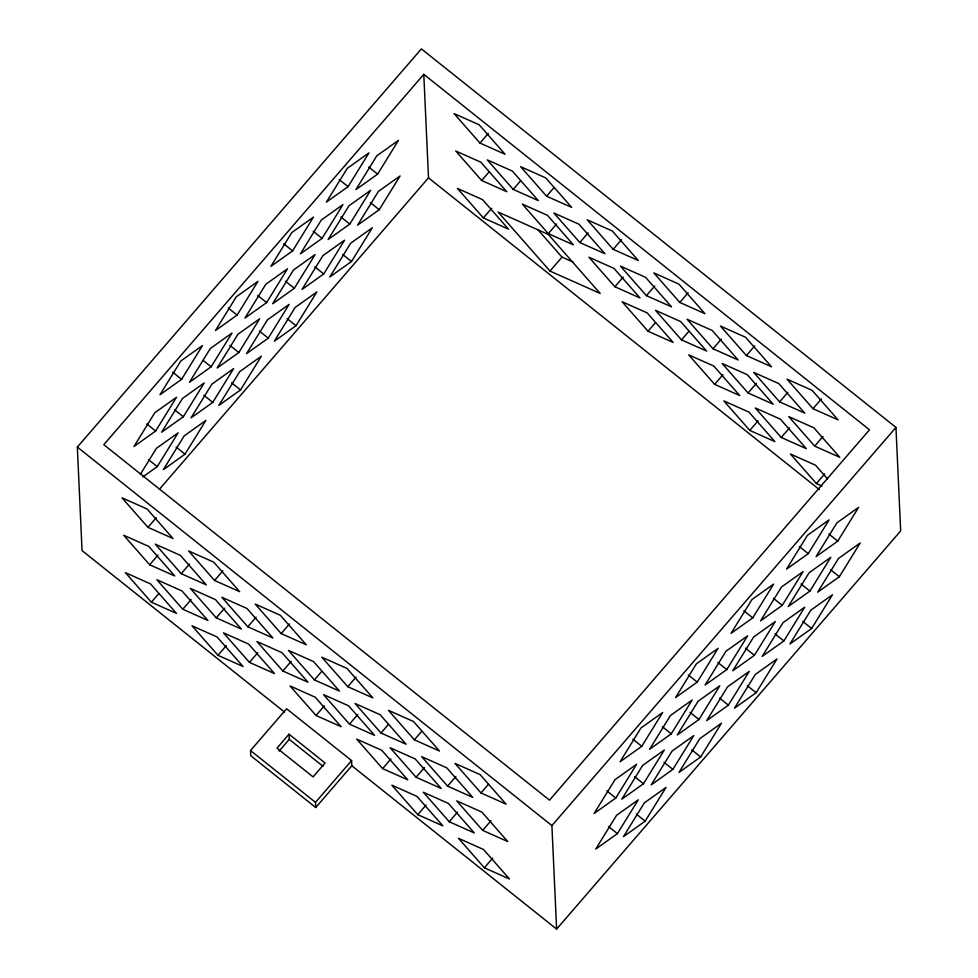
<?xml version="1.0" encoding="UTF-8"?>
<svg xmlns="http://www.w3.org/2000/svg" width="978" height="978" viewBox="0 0 978 978"><rect width="100%" height="100%" fill="white"/><g stroke="black" fill="none" stroke-linecap="round" stroke-linejoin="round"><path stroke-width="1.47" d="M181.627 379.317L202.483 345.552L180.796 361.016L159.952 394.782L181.627 379.317L172.739 372.227M155.649 431.029L176.505 397.264L154.817 412.728L133.974 446.494L155.649 431.029L146.761 423.939M237.116 315.087L257.972 281.334L236.297 296.799L215.441 330.552L237.116 315.087L228.241 308.009M140.392 474.281L156.431 448.315L178.118 432.851L157.262 466.604L142.812 476.922M211.138 366.799L231.994 333.046L210.307 348.51L189.463 382.264L211.138 366.799L203.363 360.601M183.326 416.738L204.182 382.985L182.495 398.449L161.651 432.203L183.326 416.738L174.451 409.66M292.618 250.869L313.461 217.104L291.786 232.568L270.93 266.334L292.618 250.869L283.73 243.779M266.627 302.581L287.483 268.816L265.808 284.28L244.952 318.046L266.627 302.581L257.752 295.49M238.828 352.52L259.671 318.755L237.996 334.219L217.14 367.985L238.828 352.52L229.94 345.43M212.752 402.386L233.608 368.62L211.933 384.085L191.077 417.851L212.752 402.386L203.876 395.295M348.107 186.639L368.95 152.886L347.276 168.35L326.42 202.104L348.107 186.639L339.219 179.561M185.025 454.171L205.881 420.406L184.194 435.87L163.35 469.636L185.025 454.171L176.15 447.08M322.129 238.351L342.972 204.598L321.297 220.062L300.442 253.815L322.129 238.351L313.241 231.273M294.317 288.29L315.161 254.537L293.486 270.001L272.63 303.755L294.317 288.29L285.429 281.212M268.253 338.168L289.097 304.402L267.422 319.867L246.566 353.62L268.253 338.168L259.366 331.077M240.527 389.941L261.37 356.188L239.696 371.652L218.84 405.405L240.527 389.941L231.639 382.863M377.618 174.133L398.462 140.367L376.787 155.832L355.931 189.598L377.618 174.133L368.73 167.042M349.806 224.072L370.65 190.307L348.975 205.771L328.119 239.537L349.806 224.072L340.919 216.982M323.742 273.938L344.586 240.185L322.911 255.637L302.055 289.402L323.742 273.938L314.855 266.847M296.016 325.723L316.86 291.957L295.185 307.422L274.329 341.188L296.016 325.723L287.129 318.632M379.232 209.72L400.088 175.954L378.4 191.419L357.557 225.184L379.232 209.72L370.344 202.629M351.505 261.505L372.349 227.74L350.674 243.204L329.818 276.957L351.505 261.505L342.618 254.414M641.764 746.312L662.619 712.546L640.932 728.011L620.089 761.776L641.764 746.312L632.876 739.221M615.785 798.024L636.629 764.258L614.954 779.723L594.098 813.488L615.785 798.024L606.898 790.933M697.253 682.094L718.109 648.328L696.422 663.793L675.578 697.558L697.253 682.094L688.365 675.003M671.275 733.806L692.131 700.04L670.443 715.505L649.6 749.27L671.275 733.806L662.387 726.715M643.463 783.745L664.319 749.979L642.632 765.444L621.788 799.209L643.463 783.745L634.575 776.654M617.399 833.611L638.255 799.845L616.568 815.31L595.724 849.075L617.399 833.611L608.512 826.52M752.742 617.864L773.598 584.111L751.923 599.575L731.067 633.328L752.742 617.864L743.867 610.785M726.764 669.575L747.62 635.822L725.933 651.287L705.089 685.04L726.764 669.575L717.876 662.497M698.952 719.515L719.808 685.761L698.121 701.226L677.277 734.979L698.952 719.515L690.077 712.436M672.888 769.38L693.744 735.627L672.057 751.092L651.214 784.845L672.888 769.38L664.001 762.302M808.244 553.646L829.087 519.88L807.412 535.345L786.556 569.11L808.244 553.646L799.356 546.555M645.162 821.165L666.018 787.412L644.331 802.877L623.487 836.63L645.162 821.165L636.275 814.087M782.253 605.358L803.109 571.592L781.434 587.057L760.578 620.822L782.253 605.358L773.378 598.267M754.441 655.297L775.297 621.531L753.622 636.996L732.766 670.761L754.441 655.297L745.566 648.206M728.378 705.162L749.234 671.397L727.546 686.862L706.703 720.627L728.378 705.162L719.502 698.072M700.651 756.948L721.507 723.182L699.82 738.647L678.976 772.412L700.651 756.948L691.776 749.857M837.755 541.127L858.598 507.374L836.923 522.839L816.068 556.592L837.755 541.127L828.867 534.049M809.943 591.067L830.787 557.313L809.112 572.778L788.256 606.531L809.943 591.067L801.055 583.988M783.879 640.945L804.723 607.179L783.048 622.644L762.192 656.397L783.879 640.945L774.992 633.854M756.153 692.717L776.997 658.964L755.322 674.429L734.466 708.182L756.153 692.717L747.265 685.639M839.368 576.714L860.212 542.961L838.537 558.414L817.681 592.179L839.368 576.714L830.481 569.624M811.642 628.499L832.486 594.734L810.811 610.199L789.955 643.964L811.642 628.499L802.755 621.409M284.464 712.033L82.042 550.59L77.335 447.08L421.384 48.9L895.958 427.41L900.665 530.92L556.616 929.1L351.811 765.75L351.579 760.578L286.603 708.757L250.515 750.529L250.747 755.701L315.723 807.522L351.811 765.75M423.792 74.34L103.802 444.672L549.502 800.163L869.491 429.819L423.792 74.34L428.498 177.837L159.341 489.342M147.959 527.338L173.069 538.536L147.128 509.037L122.018 497.826L147.959 527.338L156.284 517.692M479.978 143.069L505.088 154.279L479.147 124.781L454.036 113.57L479.978 143.069L488.303 133.436M149.658 564.758L174.769 575.969L148.827 546.457L123.717 535.259L149.658 564.758L157.984 555.125M481.677 180.502L506.787 191.712L480.846 162.201L455.736 150.991L481.677 180.502L489.086 171.932M151.358 602.191L176.468 613.402L150.526 583.89L125.416 572.68L151.358 602.191L158.766 593.622M483.376 217.923L508.487 229.133L482.545 199.634L457.435 188.424L483.376 217.923L491.702 208.29M181.199 573.658L206.297 584.868L180.368 555.357L155.257 544.147L181.199 573.658L189.524 564.025M513.218 189.402L538.328 200.612L512.386 171.101L487.276 159.891L513.218 189.402L520.614 180.832M182.813 609.245L207.923 620.455L181.981 590.944L156.871 579.734L182.813 609.245L191.138 599.6M214.561 580.455L239.671 591.666L213.73 562.154L188.62 550.944L214.561 580.455L222.886 570.81M546.58 196.187L571.69 207.397L545.748 177.898L520.638 166.688L546.58 196.187L553.988 187.629M216.26 617.876L241.37 629.086L215.429 599.587L190.319 588.377L216.26 617.876L224.585 608.243M548.279 233.62L573.389 244.83L547.448 215.319L522.338 204.109L548.279 233.62L556.604 223.986M217.96 655.309L243.07 666.519L217.128 637.008L192.018 625.798L217.96 655.309L226.285 645.663M549.978 271.053L600.199 293.461L548.316 234.451L498.095 212.03L549.978 271.053L562.008 257.128L573.169 262.104M247.801 626.776L272.899 637.986L246.969 608.487L221.859 597.277L247.801 626.776L256.126 617.142M579.82 242.52L604.93 253.73L578.988 224.219L553.878 213.008L579.82 242.52L588.145 232.886M249.414 662.363L274.525 673.573L248.583 644.062L223.473 632.852L249.414 662.363L257.74 652.729M281.163 633.573L306.273 644.783L280.331 615.272L255.221 604.074L281.163 633.573L289.488 623.94M613.182 249.317L638.292 260.527L612.35 231.016L587.24 219.805L613.182 249.317L621.507 239.671M282.862 671.006L307.972 682.216L282.031 652.705L256.921 641.495L282.862 671.006L291.187 661.36M614.881 286.737L639.991 297.948L614.05 268.449L588.939 257.238L614.881 286.737L623.206 277.104M314.403 679.906L339.5 691.104L313.571 661.605L288.461 650.394L314.403 679.906L321.799 671.336M646.421 295.637L671.531 306.847L645.59 277.349L620.48 266.138L646.421 295.637L654.747 286.004M289.011 734.197L276.982 748.121L313.082 776.911L325.112 762.987L289.011 734.197L289.243 739.368L279.072 751.153M316.016 715.48L341.126 726.691L315.185 697.192L290.075 685.981L316.016 715.48L324.341 705.847M648.035 331.224L673.145 342.434L647.204 312.923L622.094 301.713L648.035 331.224L655.431 322.654M347.765 686.69L372.875 697.901L346.933 668.402L321.823 657.192L347.765 686.69L356.09 677.057M679.783 302.434L704.894 313.645L678.952 284.133L653.842 272.923L679.783 302.434L688.109 292.801M349.464 724.123L374.574 735.334L348.633 705.823L323.522 694.612L349.464 724.123L357.789 714.478M681.483 339.867L706.593 351.065L680.651 321.566L655.541 310.356L681.483 339.867L688.891 331.297M315.723 807.522L315.491 802.351L351.579 760.578M381.004 733.023L406.102 744.234L380.173 714.722L355.063 703.512L381.004 733.023L388.4 724.453M713.023 348.767L738.133 359.965L712.192 330.466L687.082 319.256L713.023 348.767L721.348 339.121M382.618 768.61L407.728 779.808L381.787 750.309L356.677 739.099L382.618 768.61L390.943 758.965M714.637 384.342L739.747 395.552L713.806 366.053L688.695 354.843L714.637 384.342L722.962 374.708M414.366 739.82L439.477 751.031L413.535 721.519L388.425 710.309L414.366 739.82L421.762 731.251M746.385 355.552L771.495 366.762L745.554 337.263L720.444 326.053L746.385 355.552L754.71 345.919M416.066 777.241L441.176 788.451L415.234 758.952L390.124 747.742L416.066 777.241L424.391 767.608M748.084 392.985L773.195 404.195L747.253 374.684L722.143 363.474L748.084 392.985L756.41 383.339M417.765 814.674L442.875 825.884L416.934 796.373L391.823 785.163L417.765 814.674L426.09 805.028M749.784 430.406L774.894 441.616L748.952 412.117L723.842 400.907L749.784 430.406L758.109 420.772M447.606 786.141L472.704 797.351L446.775 767.84L421.665 756.642L447.606 786.141L455.931 776.508M779.625 401.885L804.735 413.095L778.794 383.584L753.683 372.373L779.625 401.885L787.95 392.239M449.22 821.728L474.33 832.938L448.389 803.427L423.278 792.217L449.22 821.728L457.545 812.082M781.239 437.472L806.349 448.67L780.407 419.171L755.297 407.96L781.239 437.472L789.564 427.826M480.968 792.938L506.078 804.148L480.137 774.637L455.027 763.427L480.968 792.938L488.364 784.368M812.987 408.682L838.097 419.88L812.156 390.381L787.045 379.171L812.987 408.682L821.312 399.036M482.667 830.359L507.778 841.569L481.836 812.07L456.726 800.86L482.667 830.359L490.993 820.725M814.686 446.102L839.796 457.313L813.855 427.802L788.745 416.604L814.686 446.102L823.011 436.469M484.367 867.792L509.477 879.002L483.535 849.491L458.425 838.28L484.367 867.792L492.692 858.158M827.522 478.853L815.554 465.235L790.444 454.024L816.385 483.535L824.711 473.89M556.616 929.1L551.91 825.603L895.958 427.41M816.385 483.535L821.96 486.017M428.498 177.837L819.381 489.599M148.375 459.526L157.262 466.604M77.335 447.08L551.91 825.603M289.243 739.368L323.009 766.3M250.515 750.529L315.491 802.351M538.059 229.891L562.008 257.128"/></g></svg>
